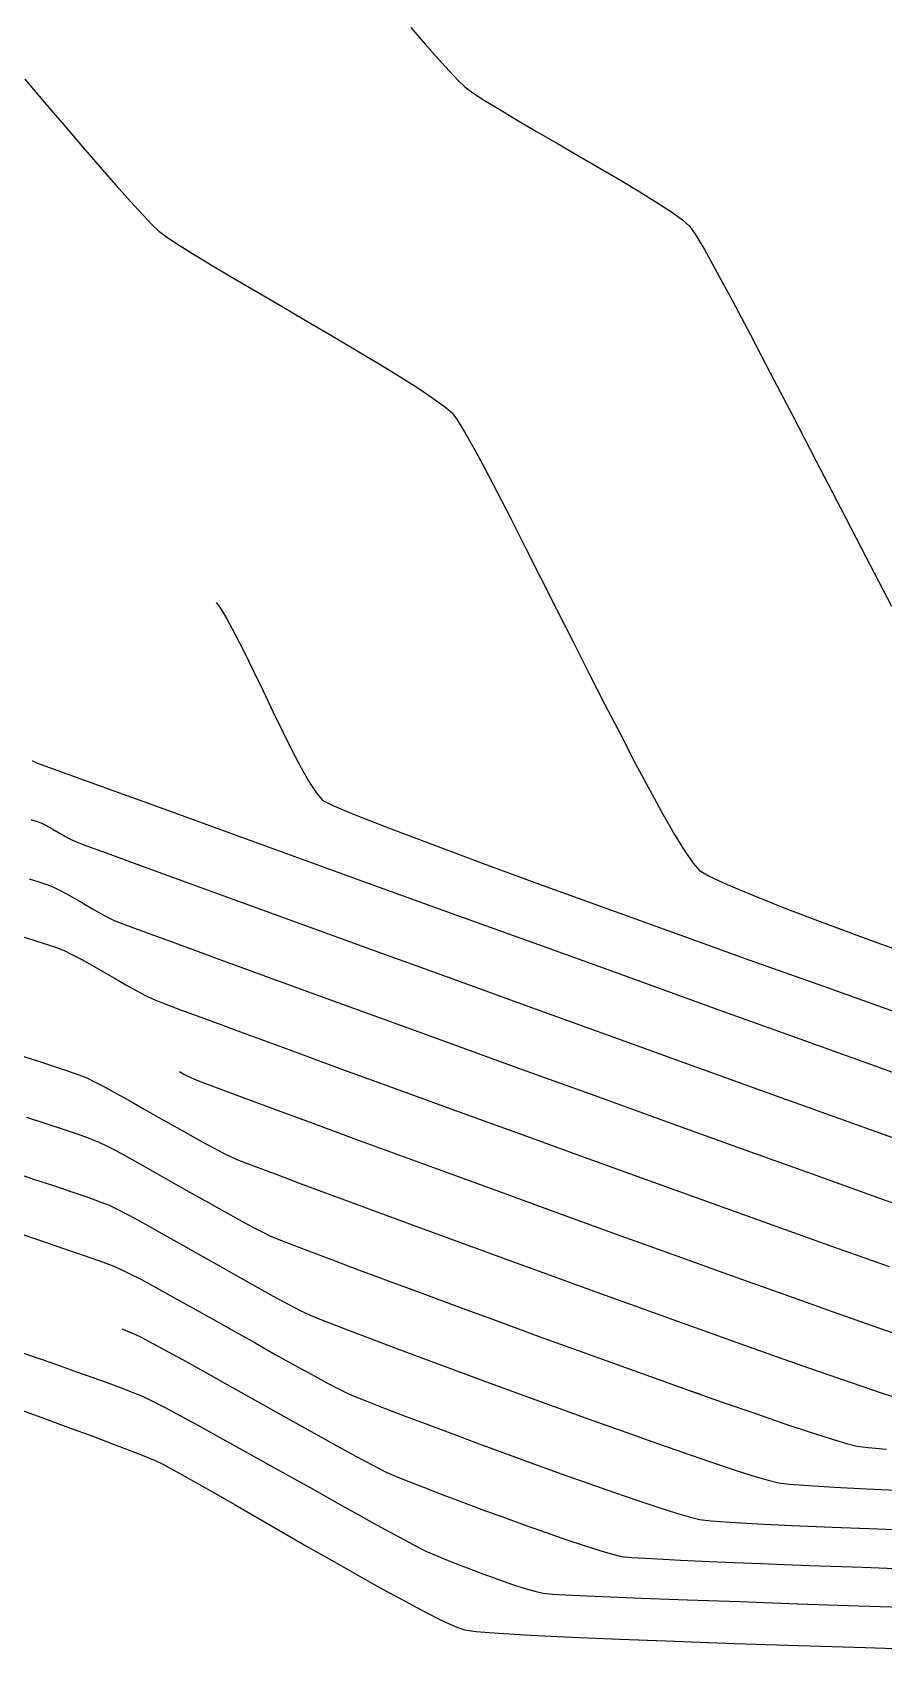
# Model space of a CAD drawing. Header units: metres. Extents: x 708868 to 711043, y 5411316 to 5413138.
# Drawn here: x 709368.5 to 709448.2, y 5411317.3 to 5411468.5 of the extents above; entities that cross this region are included whole.
import ezdxf

# ---------------------------------------------------------------- set-up
doc = ezdxf.new("R2010")
doc.units = ezdxf.units.M
for name, color, linetype in [('Rionegro 2010_Contours', 7, 'Continuous'), ('Rionegro 2014_Contours', 7, 'Continuous'), ('Rionegro 2018_Contours', 7, 'Continuous')]:
    doc.layers.add(name, color=color, linetype=linetype)

msp = doc.modelspace()

# ---------------------------------------------------------------- linework, layer by layer
at = {"layer": 'Rionegro 2010_Contours'}
for points in [[(709403.96, 5411468.94, 237), (709405.31, 5411467.38, 237), (709406.53, 5411466, 237), (709407.58, 5411464.84, 237), (709408.42, 5411463.96, 237), (709409.02, 5411463.39, 237), (709409.76, 5411462.84, 237), (709410.86, 5411462.12, 237), (709412.27, 5411461.26, 237), (709413.91, 5411460.28, 237), (709415.73, 5411459.22, 237), (709417.67, 5411458.1, 237), (709419.66, 5411456.95, 237), (709421.65, 5411455.79, 237), (709423.57, 5411454.66, 237), (709425.37, 5411453.58, 237), (709426.98, 5411452.58, 237), (709428.34, 5411451.69, 237), (709429.39, 5411450.94, 237), (709430.07, 5411450.34, 237), (709430.57, 5411449.62, 237), (709431.42, 5411448.17, 237), (709432.59, 5411446.06, 237), (709434.04, 5411443.37, 237), (709435.73, 5411440.19, 237), (709437.62, 5411436.58, 237), (709439.69, 5411432.62, 237), (709441.89, 5411428.39, 237), (709444.18, 5411423.97, 237), (709446.54, 5411419.43, 237), (709446.55, 5411419.42, 237)], [(709367.84, 5411464.1, 236), (709369.69, 5411461.93, 236), (709371.51, 5411459.82, 236), (709373.25, 5411457.79, 236), (709374.9, 5411455.89, 236), (709376.4, 5411454.17, 236), (709377.74, 5411452.66, 236), (709378.87, 5411451.42, 236), (709379.77, 5411450.48, 236), (709380.39, 5411449.89, 236), (709381.14, 5411449.33, 236), (709382.29, 5411448.58, 236), (709383.77, 5411447.66, 236), (709385.53, 5411446.59, 236), (709387.51, 5411445.42, 236), (709389.66, 5411444.15, 236), (709391.92, 5411442.84, 236), (709394.23, 5411441.49, 236), (709396.54, 5411440.13, 236), (709398.79, 5411438.81, 236), (709400.92, 5411437.53, 236), (709402.87, 5411436.33, 236), (709404.6, 5411435.25, 236), (709406.03, 5411434.29, 236), (709407.12, 5411433.5, 236), (709407.81, 5411432.9, 236), (709408.3, 5411432.24, 236), (709408.98, 5411431.13, 236), (709409.85, 5411429.59, 236), (709410.87, 5411427.69, 236), (709412.03, 5411425.48, 236), (709413.3, 5411423.01, 236), (709414.66, 5411420.33, 236), (709416.1, 5411417.5, 236), (709417.59, 5411414.56, 236), (709419.1, 5411411.56, 236), (709420.62, 5411408.57, 236), (709422.12, 5411405.62, 236), (709423.59, 5411402.78, 236), (709424.99, 5411400.09, 236), (709426.32, 5411397.61, 236), (709427.54, 5411395.39, 236), (709428.64, 5411393.48, 236), (709429.59, 5411391.92, 236), (709430.38, 5411390.78, 236), (709430.97, 5411390.11, 236), (709431.87, 5411389.57, 236), (709433.55, 5411388.79, 236), (709435.94, 5411387.79, 236), (709438.96, 5411386.6, 236), (709442.51, 5411385.24, 236), (709444.02, 5411384.68, 236)], [(709368.54, 5411400.4, 234), (709368.75, 5411400.28, 234), (709368.92, 5411400.18, 234), (709369.71, 5411399.9, 234), (709371.95, 5411399.08, 234), (709375.48, 5411397.8, 234), (709380.15, 5411396.11, 234), (709385.82, 5411394.06, 234), (709392.33, 5411391.7, 234), (709399.54, 5411389.09, 234), (709407.3, 5411386.29, 234), (709415.45, 5411383.34, 234), (709423.85, 5411380.31, 234), (709432.35, 5411377.25, 234), (709440.79, 5411374.21, 234), (709441.64, 5411373.91, 234)], [(709368.41, 5411394.88, 233), (709369, 5411394.69, 233), (709369.42, 5411394.54, 233), (709369.85, 5411394.32, 233), (709370.39, 5411394.02, 233), (709370.99, 5411393.67, 233), (709371.59, 5411393.33, 233), (709372.13, 5411393.03, 233), (709372.57, 5411392.81, 233), (709373.36, 5411392.52, 233), (709375.44, 5411391.75, 233), (709378.68, 5411390.57, 233), (709382.94, 5411389.02, 233), (709388.09, 5411387.15, 233), (709394, 5411385, 233), (709400.53, 5411382.63, 233), (709407.54, 5411380.09, 233), (709414.91, 5411377.43, 233), (709422.5, 5411374.69, 233), (709430.18, 5411371.92, 233), (709437.81, 5411369.17, 233), (709445.27, 5411366.49, 233), (709452.41, 5411363.94, 233)], [(709368.24, 5411389.33, 232), (709369.15, 5411389.05, 232), (709369.91, 5411388.8, 232), (709370.47, 5411388.58, 232), (709371.04, 5411388.3, 232), (709371.74, 5411387.92, 232), (709372.52, 5411387.48, 232), (709373.34, 5411387.01, 232), (709374.16, 5411386.54, 232), (709374.94, 5411386.1, 232), (709375.64, 5411385.72, 232), (709376.21, 5411385.44, 232), (709377, 5411385.13, 232), (709378.94, 5411384.42, 232), (709381.89, 5411383.33, 232), (709385.74, 5411381.92, 232), (709390.37, 5411380.23, 232), (709395.67, 5411378.3, 232), (709401.51, 5411376.18, 232), (709407.79, 5411373.9, 232), (709414.38, 5411371.51, 232), (709421.17, 5411369.06, 232), (709428.03, 5411366.58, 232), (709434.85, 5411364.12, 232), (709436.85, 5411363.4, 232)], [(709367.39, 5411384.01, 231), (709368.68, 5411383.6, 231), (709369.84, 5411383.23, 231), (709370.81, 5411382.9, 231), (709371.52, 5411382.62, 231), (709372.24, 5411382.27, 231), (709373.11, 5411381.81, 231), (709374.1, 5411381.26, 231), (709375.15, 5411380.65, 231), (709376.22, 5411380.04, 231), (709377.28, 5411379.43, 231), (709378.26, 5411378.88, 231), (709379.14, 5411378.42, 231), (709379.85, 5411378.07, 231), (709380.64, 5411377.76, 231), (709382.42, 5411377.09, 231), (709385.08, 5411376.1, 231), (709388.51, 5411374.84, 231), (709392.63, 5411373.33, 231), (709397.32, 5411371.61, 231), (709402.49, 5411369.73, 231), (709408.03, 5411367.71, 231), (709413.84, 5411365.6, 231), (709419.82, 5411363.43, 231), (709425.87, 5411361.25, 231), (709431.88, 5411359.08, 231), (709437.76, 5411356.97, 231), (709443.4, 5411354.96, 231), (709448.71, 5411353.07, 231)], [(709367.36, 5411372.84, 229), (709369.03, 5411372.31, 229), (709370.54, 5411371.81, 229), (709371.85, 5411371.37, 229), (709372.9, 5411371, 229), (709373.63, 5411370.71, 229), (709374.35, 5411370.36, 229), (709375.29, 5411369.87, 229), (709376.41, 5411369.26, 229), (709377.66, 5411368.56, 229), (709379, 5411367.8, 229), (709380.38, 5411367.02, 229), (709381.77, 5411366.23, 229), (709383.11, 5411365.48, 229), (709384.36, 5411364.78, 229), (709385.48, 5411364.17, 229), (709386.42, 5411363.67, 229), (709387.14, 5411363.32, 229), (709387.85, 5411363.03, 229), (709389.25, 5411362.49, 229), (709391.28, 5411361.73, 229), (709393.86, 5411360.76, 229), (709396.91, 5411359.63, 229), (709400.38, 5411358.34, 229), (709404.18, 5411356.94, 229), (709408.25, 5411355.45, 229), (709412.52, 5411353.89, 229), (709416.91, 5411352.29, 229), (709421.35, 5411350.67, 229), (709425.78, 5411349.08, 229), (709430.11, 5411347.52, 229), (709434.29, 5411346.03, 229), (709438.23, 5411344.64, 229), (709441.87, 5411343.36, 229), (709445.14, 5411342.23, 229), (709447.96, 5411341.28, 229), (709450.26, 5411340.53, 229)], [(709367.99, 5411367.05, 228), (709369.8, 5411366.46, 228), (709371.43, 5411365.92, 228), (709372.83, 5411365.45, 228), (709373.93, 5411365.06, 228), (709374.69, 5411364.75, 228), (709375.42, 5411364.4, 228), (709376.41, 5411363.88, 228), (709377.61, 5411363.23, 228), (709378.96, 5411362.48, 228), (709380.42, 5411361.66, 228), (709381.95, 5411360.79, 228), (709383.51, 5411359.91, 228), (709385.04, 5411359.05, 228), (709386.51, 5411358.22, 228), (709387.86, 5411357.47, 228), (709389.05, 5411356.83, 228), (709390.04, 5411356.31, 228), (709390.78, 5411355.95, 228), (709391.45, 5411355.68, 228), (709392.66, 5411355.2, 228), (709394.38, 5411354.54, 228), (709396.54, 5411353.73, 228), (709399.07, 5411352.78, 228), (709401.94, 5411351.71, 228), (709405.07, 5411350.55, 228), (709408.42, 5411349.31, 228), (709411.93, 5411348.02, 228), (709415.54, 5411346.7, 228), (709419.19, 5411345.37, 228), (709422.82, 5411344.06, 228), (709426.39, 5411342.78, 228), (709429.84, 5411341.55, 228), (709430.95, 5411341.16, 228)], [(709366.59, 5411361.95, 227), (709368.67, 5411361.26, 227), (709370.61, 5411360.62, 227), (709372.35, 5411360.03, 227), (709373.82, 5411359.53, 227), (709374.97, 5411359.11, 227), (709375.74, 5411358.8, 227), (709376.56, 5411358.4, 227), (709377.69, 5411357.81, 227), (709379.07, 5411357.06, 227), (709380.65, 5411356.18, 227), (709382.36, 5411355.22, 227), (709384.17, 5411354.2, 227), (709386, 5411353.17, 227), (709387.8, 5411352.16, 227), (709389.52, 5411351.19, 227), (709391.09, 5411350.32, 227), (709392.48, 5411349.57, 227), (709393.6, 5411348.98, 227), (709394.42, 5411348.58, 227), (709395.14, 5411348.28, 227), (709396.36, 5411347.8, 227), (709398.02, 5411347.16, 227), (709400.08, 5411346.37, 227), (709402.47, 5411345.47, 227), (709405.14, 5411344.48, 227), (709408.02, 5411343.41, 227), (709411.05, 5411342.29, 227), (709414.19, 5411341.14, 227), (709417.37, 5411339.98, 227), (709420.54, 5411338.84, 227), (709423.63, 5411337.73, 227), (709426.59, 5411336.68, 227), (709429.36, 5411335.72, 227), (709431.89, 5411334.85, 227), (709434.11, 5411334.11, 227), (709435.96, 5411333.51, 227), (709437.4, 5411333.09, 227), (709438.36, 5411332.85, 227), (709439.38, 5411332.72, 227), (709441.15, 5411332.59, 227), (709443.58, 5411332.44, 227), (709446.58, 5411332.28, 227), (709450.08, 5411332.12, 227)], [(709367.19, 5411356.22, 226), (709369.41, 5411355.47, 226), (709371.46, 5411354.77, 226), (709373.29, 5411354.14, 226), (709374.82, 5411353.6, 226), (709376.01, 5411353.16, 226), (709376.79, 5411352.84, 226), (709377.61, 5411352.44, 226), (709378.76, 5411351.85, 226), (709380.17, 5411351.08, 226), (709381.79, 5411350.18, 226), (709383.58, 5411349.19, 226), (709385.48, 5411348.12, 226), (709387.43, 5411347.02, 226), (709389.38, 5411345.93, 226), (709391.28, 5411344.86, 226), (709393.06, 5411343.86, 226), (709394.69, 5411342.97, 226), (709396.1, 5411342.2, 226), (709397.25, 5411341.6, 226), (709398.07, 5411341.21, 226), (709398.82, 5411340.89, 226), (709400.01, 5411340.41, 226), (709401.56, 5411339.81, 226), (709403.43, 5411339.09, 226), (709405.55, 5411338.29, 226), (709407.88, 5411337.42, 226), (709410.36, 5411336.5, 226), (709412.92, 5411335.55, 226), (709415.53, 5411334.61, 226), (709418.11, 5411333.67, 226), (709420.62, 5411332.78, 226), (709423, 5411331.95, 226), (709425.2, 5411331.19, 226), (709427.15, 5411330.54, 226), (709428.81, 5411330.01, 226), (709430.12, 5411329.63, 226), (709431.01, 5411329.41, 226), (709432.01, 5411329.3, 226), (709433.83, 5411329.17, 226), (709436.4, 5411329.03, 226), (709439.61, 5411328.87, 226), (709443.39, 5411328.71, 226), (709447.64, 5411328.54, 226), (709452.28, 5411328.37, 226)], [(709367.72, 5411344.99, 224), (709370.36, 5411344.07, 224), (709372.78, 5411343.21, 224), (709374.91, 5411342.44, 224), (709376.69, 5411341.79, 224), (709378.04, 5411341.28, 224), (709378.9, 5411340.93, 224), (709379.72, 5411340.53, 224), (709380.91, 5411339.92, 224), (709382.4, 5411339.12, 224), (709384.15, 5411338.17, 224), (709386.09, 5411337.1, 224), (709388.19, 5411335.94, 224), (709390.37, 5411334.72, 224), (709392.6, 5411333.48, 224), (709394.81, 5411332.25, 224), (709396.95, 5411331.05, 224), (709398.97, 5411329.93, 224), (709400.81, 5411328.9, 224), (709402.43, 5411328.01, 224), (709403.76, 5411327.29, 224), (709404.75, 5411326.76, 224), (709405.35, 5411326.46, 224), (709406.1, 5411326.14, 224), (709407.08, 5411325.74, 224), (709408.22, 5411325.28, 224), (709409.48, 5411324.8, 224), (709410.79, 5411324.3, 224), (709412.11, 5411323.83, 224), (709413.38, 5411323.39, 224), (709414.54, 5411323.01, 224), (709415.55, 5411322.72, 224), (709416.33, 5411322.53, 224), (709417.2, 5411322.45, 224), (709419.09, 5411322.35, 224), (709421.9, 5411322.23, 224), (709425.51, 5411322.08, 224), (709429.83, 5411321.91, 224), (709434.73, 5411321.74, 224), (709440.11, 5411321.55, 224), (709445.86, 5411321.35, 224), (709451.87, 5411321.15, 224)], [(709366.74, 5411339.93, 223), (709369.42, 5411338.96, 223), (709371.92, 5411338.04, 223), (709374.2, 5411337.2, 223), (709376.2, 5411336.45, 223), (709377.86, 5411335.82, 223), (709379.13, 5411335.32, 223), (709379.96, 5411334.97, 223), (709380.82, 5411334.55, 223), (709382.06, 5411333.88, 223), (709383.62, 5411333.01, 223), (709385.46, 5411331.97, 223), (709387.51, 5411330.79, 223), (709389.73, 5411329.52, 223), (709392.05, 5411328.18, 223), (709394.43, 5411326.81, 223), (709396.81, 5411325.45, 223), (709399.14, 5411324.13, 223), (709401.37, 5411322.89, 223), (709403.43, 5411321.77, 223), (709405.28, 5411320.79, 223), (709406.86, 5411319.99, 223), (709408.11, 5411319.41, 223), (709408.99, 5411319.09, 223), (709410.06, 5411318.94, 223), (709412.16, 5411318.78, 223), (709415.17, 5411318.61, 223), (709419, 5411318.42, 223), (709423.54, 5411318.23, 223), (709428.67, 5411318.04, 223), (709429.19, 5411318.02, 223)]]:
    msp.add_polyline3d(points, dxfattribs=at)
at = {"layer": 'Rionegro 2014_Contours'}
for points in [[(709406.47, 5411466.07, 237), (709406.53, 5411466, 237), (709407.58, 5411464.84, 237), (709408.42, 5411463.96, 237), (709409.02, 5411463.39, 237), (709409.76, 5411462.84, 237), (709410.86, 5411462.12, 237), (709412.27, 5411461.26, 237), (709413.91, 5411460.28, 237), (709415.73, 5411459.22, 237), (709417.67, 5411458.1, 237), (709419.66, 5411456.95, 237), (709421.65, 5411455.79, 237), (709423.57, 5411454.66, 237), (709425.37, 5411453.58, 237), (709426.98, 5411452.58, 237), (709428.34, 5411451.69, 237), (709429.39, 5411450.94, 237), (709430.07, 5411450.34, 237), (709430.57, 5411449.62, 237), (709431.42, 5411448.17, 237), (709432.59, 5411446.06, 237), (709434.04, 5411443.37, 237), (709435.73, 5411440.19, 237), (709437.62, 5411436.58, 237), (709439.69, 5411432.62, 237), (709441.89, 5411428.39, 237), (709444.18, 5411423.97, 237), (709446.54, 5411419.43, 237), (709448.93, 5411414.84, 237)], [(709367.84, 5411464.1, 236), (709369.69, 5411461.93, 236), (709371.51, 5411459.82, 236), (709373.25, 5411457.79, 236), (709374.9, 5411455.89, 236), (709376.4, 5411454.17, 236), (709377.74, 5411452.66, 236), (709378.87, 5411451.42, 236), (709379.77, 5411450.48, 236), (709380.39, 5411449.89, 236), (709381.14, 5411449.33, 236), (709382.29, 5411448.58, 236), (709383.66, 5411447.72, 236)], [(709401.45, 5411437.2, 236), (709402.87, 5411436.33, 236), (709404.6, 5411435.25, 236), (709406.03, 5411434.29, 236), (709407.12, 5411433.5, 236), (709407.81, 5411432.9, 236), (709408.3, 5411432.24, 236), (709408.98, 5411431.13, 236), (709409.85, 5411429.59, 236), (709410.87, 5411427.69, 236), (709412.03, 5411425.48, 236), (709413.3, 5411423.01, 236), (709414.66, 5411420.33, 236), (709416.1, 5411417.5, 236), (709417.59, 5411414.56, 236), (709419.1, 5411411.56, 236), (709420.62, 5411408.57, 236), (709422.12, 5411405.62, 236), (709423.59, 5411402.78, 236), (709424.99, 5411400.09, 236), (709426.32, 5411397.61, 236), (709427.54, 5411395.39, 236), (709428.64, 5411393.48, 236), (709429.59, 5411391.92, 236), (709430.38, 5411390.78, 236), (709430.97, 5411390.11, 236), (709431.87, 5411389.57, 236), (709433.55, 5411388.79, 236), (709435.94, 5411387.79, 236), (709438.96, 5411386.6, 236), (709442.51, 5411385.24, 236), (709446.52, 5411383.75, 236), (709450.91, 5411382.15, 236)], [(709385.76, 5411415.17, 235), (709386.1, 5411414.73, 235), (709386.75, 5411413.65, 235), (709387.5, 5411412.25, 235), (709388.33, 5411410.61, 235), (709389.21, 5411408.81, 235), (709390.13, 5411406.91, 235), (709391.06, 5411404.98, 235), (709391.98, 5411403.08, 235), (709392.87, 5411401.3, 235), (709393.71, 5411399.7, 235), (709394.48, 5411398.34, 235), (709395.16, 5411397.31, 235), (709395.73, 5411396.66, 235), (709396.66, 5411396.18, 235), (709398.75, 5411395.31, 235), (709401.87, 5411394.09, 235), (709405.91, 5411392.56, 235), (709410.74, 5411390.76, 235), (709416.25, 5411388.75, 235), (709422.3, 5411386.55, 235), (709428.79, 5411384.21, 235), (709435.58, 5411381.77, 235), (709442.56, 5411379.28, 235), (709449.61, 5411376.78, 235)], [(709368.54, 5411400.4, 234), (709368.75, 5411400.28, 234), (709368.92, 5411400.18, 234), (709369.71, 5411399.9, 234), (709371.95, 5411399.08, 234), (709375.48, 5411397.8, 234), (709380.15, 5411396.11, 234), (709385.82, 5411394.06, 234), (709392.33, 5411391.7, 234), (709399.54, 5411389.09, 234), (709407.3, 5411386.29, 234), (709415.45, 5411383.34, 234), (709423.85, 5411380.31, 234), (709432.35, 5411377.25, 234), (709440.79, 5411374.21, 234), (709449.03, 5411371.25, 234)], [(709368.41, 5411394.88, 233), (709369, 5411394.69, 233), (709369.42, 5411394.54, 233), (709369.85, 5411394.32, 233), (709370.39, 5411394.02, 233), (709370.99, 5411393.67, 233), (709371.59, 5411393.33, 233), (709372.13, 5411393.03, 233), (709372.57, 5411392.81, 233), (709373.36, 5411392.52, 233), (709375.44, 5411391.75, 233), (709378.68, 5411390.57, 233), (709382.94, 5411389.02, 233), (709388.09, 5411387.15, 233), (709394, 5411385, 233), (709400.53, 5411382.63, 233), (709407.54, 5411380.09, 233), (709414.91, 5411377.43, 233), (709422.5, 5411374.69, 233), (709430.18, 5411371.92, 233), (709437.81, 5411369.17, 233), (709445.27, 5411366.49, 233), (709452.41, 5411363.94, 233)], [(709368.24, 5411389.33, 232), (709369.15, 5411389.05, 232), (709369.91, 5411388.8, 232), (709370.47, 5411388.58, 232), (709371.04, 5411388.3, 232), (709371.74, 5411387.92, 232), (709372.52, 5411387.48, 232), (709373.34, 5411387.01, 232), (709374.16, 5411386.54, 232), (709374.94, 5411386.1, 232), (709375.64, 5411385.72, 232), (709376.21, 5411385.44, 232), (709377, 5411385.13, 232), (709378.94, 5411384.42, 232), (709381.89, 5411383.33, 232), (709385.74, 5411381.92, 232), (709390.37, 5411380.23, 232), (709395.67, 5411378.3, 232), (709401.51, 5411376.18, 232), (709407.79, 5411373.9, 232), (709414.38, 5411371.51, 232), (709421.17, 5411369.06, 232), (709428.03, 5411366.58, 232), (709434.85, 5411364.12, 232), (709441.52, 5411361.73, 232), (709447.91, 5411359.44, 232), (709453.9, 5411357.31, 232)], [(709367.39, 5411384.01, 231), (709368.68, 5411383.6, 231), (709369.84, 5411383.23, 231), (709370.81, 5411382.9, 231), (709371.52, 5411382.62, 231), (709372.24, 5411382.27, 231), (709373.11, 5411381.81, 231), (709374.1, 5411381.26, 231), (709375.15, 5411380.65, 231), (709376.22, 5411380.04, 231), (709377.28, 5411379.43, 231), (709378.26, 5411378.88, 231), (709379.14, 5411378.42, 231), (709379.85, 5411378.07, 231), (709380.64, 5411377.76, 231), (709382.42, 5411377.09, 231), (709385.08, 5411376.1, 231), (709388.51, 5411374.84, 231), (709392.63, 5411373.33, 231), (709397.32, 5411371.61, 231), (709402.49, 5411369.73, 231), (709408.03, 5411367.71, 231), (709413.84, 5411365.6, 231), (709419.82, 5411363.43, 231), (709425.87, 5411361.25, 231), (709431.88, 5411359.08, 231), (709437.76, 5411356.97, 231), (709443.4, 5411354.96, 231), (709448.71, 5411353.07, 231)], [(709367.36, 5411372.84, 229), (709369.03, 5411372.31, 229), (709370.54, 5411371.81, 229), (709371.85, 5411371.37, 229), (709372.9, 5411371, 229), (709373.63, 5411370.71, 229), (709374.35, 5411370.36, 229), (709375.29, 5411369.87, 229), (709376.41, 5411369.26, 229), (709377.66, 5411368.56, 229), (709379, 5411367.8, 229), (709380.38, 5411367.02, 229), (709381.77, 5411366.23, 229), (709383.11, 5411365.48, 229), (709384.36, 5411364.78, 229), (709385.48, 5411364.17, 229), (709386.42, 5411363.67, 229), (709387.14, 5411363.32, 229), (709387.85, 5411363.03, 229), (709389.25, 5411362.49, 229), (709391.28, 5411361.73, 229), (709393.86, 5411360.76, 229), (709396.91, 5411359.63, 229), (709400.38, 5411358.34, 229), (709404.18, 5411356.94, 229), (709408.25, 5411355.45, 229), (709412.52, 5411353.89, 229), (709416.91, 5411352.29, 229), (709421.35, 5411350.67, 229), (709425.78, 5411349.08, 229), (709430.11, 5411347.52, 229), (709434.29, 5411346.03, 229), (709438.23, 5411344.64, 229), (709441.87, 5411343.36, 229), (709445.14, 5411342.23, 229), (709447.96, 5411341.28, 229), (709450.26, 5411340.53, 229)], [(709382.3, 5411371.3, 230), (709382.73, 5411371.07, 230), (709383.49, 5411370.69, 230), (709384.25, 5411370.39, 230), (709385.84, 5411369.79, 230), (709388.18, 5411368.91, 230), (709391.19, 5411367.8, 230), (709394.78, 5411366.47, 230), (709398.86, 5411364.97, 230), (709403.34, 5411363.33, 230), (709408.14, 5411361.58, 230), (709413.18, 5411359.74, 230), (709418.37, 5411357.86, 230), (709423.61, 5411355.96, 230), (709428.83, 5411354.08, 230), (709433.94, 5411352.24, 230), (709438.85, 5411350.49, 230), (709443.47, 5411348.85, 230), (709447.72, 5411347.36, 230), (709451.51, 5411346.04, 230)], [(709367.99, 5411367.05, 228), (709369.8, 5411366.46, 228), (709371.43, 5411365.92, 228), (709372.83, 5411365.45, 228), (709373.93, 5411365.06, 228), (709374.69, 5411364.75, 228), (709375.42, 5411364.4, 228), (709376.41, 5411363.88, 228), (709377.61, 5411363.23, 228), (709378.96, 5411362.48, 228), (709380.42, 5411361.66, 228), (709381.95, 5411360.79, 228), (709383.51, 5411359.91, 228), (709385.04, 5411359.05, 228), (709386.51, 5411358.22, 228), (709387.86, 5411357.47, 228), (709389.05, 5411356.83, 228), (709390.04, 5411356.31, 228), (709390.78, 5411355.95, 228), (709391.45, 5411355.68, 228), (709392.66, 5411355.2, 228), (709394.38, 5411354.54, 228), (709396.54, 5411353.73, 228), (709399.07, 5411352.78, 228), (709401.94, 5411351.71, 228), (709405.07, 5411350.55, 228), (709408.42, 5411349.31, 228), (709411.93, 5411348.02, 228), (709415.54, 5411346.7, 228), (709419.19, 5411345.37, 228), (709422.82, 5411344.06, 228), (709426.39, 5411342.78, 228), (709429.84, 5411341.55, 228), (709433.1, 5411340.4, 228), (709436.13, 5411339.35, 228), (709438.86, 5411338.41, 228), (709441.23, 5411337.62, 228), (709443.2, 5411336.99, 228), (709444.71, 5411336.54, 228), (709445.7, 5411336.29, 228), (709446.75, 5411336.15, 228), (709448.45, 5411336.01, 228)], [(709366.59, 5411361.95, 227), (709368.67, 5411361.26, 227), (709370.61, 5411360.62, 227), (709372.35, 5411360.03, 227), (709373.82, 5411359.53, 227), (709374.97, 5411359.11, 227), (709375.74, 5411358.8, 227), (709376.56, 5411358.4, 227), (709377.69, 5411357.81, 227), (709379.07, 5411357.06, 227), (709380.65, 5411356.18, 227), (709382.36, 5411355.22, 227), (709384.17, 5411354.2, 227), (709386, 5411353.17, 227), (709387.8, 5411352.16, 227), (709389.52, 5411351.19, 227), (709391.09, 5411350.32, 227), (709392.48, 5411349.57, 227), (709393.6, 5411348.98, 227), (709394.42, 5411348.58, 227), (709395.14, 5411348.28, 227), (709396.36, 5411347.8, 227), (709398.02, 5411347.16, 227), (709400.08, 5411346.37, 227), (709402.47, 5411345.47, 227), (709405.14, 5411344.48, 227), (709408.02, 5411343.41, 227), (709411.05, 5411342.29, 227), (709414.19, 5411341.14, 227), (709417.37, 5411339.98, 227), (709420.54, 5411338.84, 227), (709423.63, 5411337.73, 227), (709426.59, 5411336.68, 227), (709429.36, 5411335.72, 227), (709431.89, 5411334.85, 227), (709434.11, 5411334.11, 227), (709435.96, 5411333.51, 227), (709437.4, 5411333.09, 227), (709438.36, 5411332.85, 227), (709439.38, 5411332.72, 227), (709441.15, 5411332.59, 227), (709443.58, 5411332.44, 227), (709446.58, 5411332.29, 227), (709450.09, 5411332.13, 227)], [(709367.19, 5411356.22, 226), (709369.41, 5411355.47, 226), (709371.46, 5411354.77, 226), (709373.29, 5411354.14, 226), (709374.82, 5411353.6, 226), (709376.01, 5411353.16, 226), (709376.79, 5411352.84, 226), (709377.61, 5411352.44, 226), (709378.76, 5411351.85, 226), (709380.17, 5411351.08, 226), (709381.79, 5411350.18, 226), (709383.58, 5411349.19, 226), (709385.48, 5411348.12, 226), (709387.43, 5411347.02, 226), (709389.38, 5411345.93, 226), (709391.28, 5411344.86, 226), (709393.06, 5411343.86, 226), (709394.69, 5411342.97, 226), (709396.1, 5411342.2, 226), (709397.25, 5411341.6, 226), (709398.07, 5411341.21, 226), (709398.82, 5411340.89, 226), (709400.01, 5411340.41, 226), (709401.56, 5411339.81, 226), (709403.43, 5411339.09, 226), (709405.55, 5411338.29, 226), (709407.88, 5411337.42, 226), (709410.36, 5411336.5, 226), (709412.92, 5411335.55, 226), (709415.53, 5411334.61, 226), (709418.11, 5411333.67, 226), (709420.62, 5411332.78, 226), (709423, 5411331.95, 226), (709425.2, 5411331.19, 226), (709427.15, 5411330.54, 226), (709428.81, 5411330.01, 226), (709430.12, 5411329.63, 226), (709431.01, 5411329.41, 226), (709432.01, 5411329.3, 226), (709433.83, 5411329.17, 226), (709436.4, 5411329.03, 226), (709439.62, 5411328.87, 226), (709443.4, 5411328.71, 226), (709447.65, 5411328.54, 226), (709452.29, 5411328.37, 226)], [(709376.93, 5411347.26, 225), (709376.99, 5411347.23, 225), (709377.85, 5411346.89, 225), (709378.67, 5411346.49, 225), (709379.82, 5411345.89, 225), (709381.26, 5411345.11, 225), (709382.94, 5411344.19, 225), (709384.79, 5411343.16, 225), (709386.77, 5411342.06, 225), (709388.83, 5411340.9, 225), (709390.9, 5411339.74, 225), (709392.95, 5411338.59, 225), (709394.92, 5411337.49, 225), (709396.76, 5411336.47, 225), (709398.41, 5411335.56, 225), (709399.82, 5411334.8, 225), (709400.93, 5411334.21, 225), (709401.71, 5411333.83, 225), (709402.53, 5411333.48, 225), (709403.68, 5411333.01, 225), (709405.13, 5411332.45, 225), (709406.8, 5411331.8, 225), (709408.64, 5411331.11, 225), (709410.6, 5411330.37, 225), (709412.62, 5411329.63, 225), (709414.64, 5411328.9, 225), (709416.61, 5411328.2, 225), (709418.47, 5411327.56, 225), (709420.16, 5411326.99, 225), (709421.63, 5411326.52, 225), (709422.82, 5411326.18, 225), (709423.67, 5411325.97, 225), (709424.62, 5411325.87, 225), (709426.49, 5411325.76, 225), (709429.18, 5411325.62, 225), (709432.61, 5411325.47, 225), (709436.66, 5411325.31, 225), (709441.24, 5411325.13, 225), (709446.25, 5411324.95, 225), (709451.59, 5411324.76, 225)], [(709367.72, 5411344.99, 224), (709370.36, 5411344.07, 224), (709372.78, 5411343.21, 224), (709374.91, 5411342.44, 224), (709376.69, 5411341.79, 224), (709378.04, 5411341.28, 224), (709378.9, 5411340.93, 224), (709379.72, 5411340.53, 224), (709380.91, 5411339.92, 224), (709382.4, 5411339.12, 224), (709384.15, 5411338.17, 224), (709386.09, 5411337.1, 224), (709388.19, 5411335.94, 224), (709390.37, 5411334.72, 224), (709392.6, 5411333.48, 224), (709394.81, 5411332.25, 224), (709396.95, 5411331.05, 224), (709398.97, 5411329.93, 224), (709400.81, 5411328.9, 224), (709402.43, 5411328.01, 224), (709403.76, 5411327.29, 224), (709404.75, 5411326.76, 224), (709405.35, 5411326.46, 224), (709406.1, 5411326.14, 224), (709407.08, 5411325.74, 224), (709408.22, 5411325.28, 224), (709409.48, 5411324.8, 224), (709410.79, 5411324.3, 224), (709412.11, 5411323.83, 224), (709413.38, 5411323.39, 224), (709414.54, 5411323.01, 224), (709415.55, 5411322.72, 224), (709416.33, 5411322.53, 224), (709417.2, 5411322.45, 224), (709419.09, 5411322.35, 224), (709421.9, 5411322.23, 224), (709425.52, 5411322.08, 224), (709429.83, 5411321.92, 224), (709434.74, 5411321.74, 224), (709440.12, 5411321.55, 224), (709445.87, 5411321.35, 224), (709451.88, 5411321.15, 224)], [(709366.74, 5411339.93, 223), (709369.42, 5411338.96, 223), (709371.92, 5411338.04, 223), (709374.2, 5411337.2, 223), (709376.2, 5411336.45, 223), (709377.86, 5411335.82, 223), (709379.13, 5411335.32, 223), (709379.96, 5411334.97, 223), (709380.82, 5411334.55, 223), (709382.06, 5411333.88, 223), (709383.62, 5411333.01, 223), (709385.46, 5411331.97, 223), (709387.51, 5411330.79, 223), (709389.73, 5411329.52, 223), (709392.05, 5411328.18, 223), (709394.43, 5411326.81, 223), (709396.81, 5411325.45, 223), (709399.14, 5411324.13, 223), (709401.37, 5411322.89, 223), (709403.43, 5411321.77, 223), (709405.28, 5411320.79, 223), (709406.86, 5411319.99, 223), (709408.11, 5411319.41, 223), (709408.99, 5411319.09, 223), (709410.06, 5411318.94, 223), (709412.15, 5411318.78, 223), (709415.17, 5411318.61, 223), (709418.99, 5411318.42, 223), (709423.52, 5411318.23, 223), (709428.64, 5411318.04, 223), (709434.25, 5411317.84, 223), (709440.24, 5411317.64, 223), (709446.5, 5411317.45, 223), (709452.91, 5411317.25, 223)]]:
    msp.add_polyline3d(points, dxfattribs=at)
at = {"layer": 'Rionegro 2018_Contours'}
for points in [[(709406.47, 5411466.07, 237), (709406.53, 5411466, 237), (709407.58, 5411464.84, 237), (709408.42, 5411463.96, 237), (709409.02, 5411463.39, 237), (709409.76, 5411462.84, 237), (709410.86, 5411462.12, 237), (709412.27, 5411461.26, 237), (709413.91, 5411460.28, 237), (709415.73, 5411459.22, 237), (709417.67, 5411458.1, 237), (709419.66, 5411456.95, 237), (709421.65, 5411455.79, 237), (709423.57, 5411454.66, 237), (709425.37, 5411453.58, 237), (709426.98, 5411452.58, 237), (709428.34, 5411451.69, 237), (709429.39, 5411450.94, 237), (709430.07, 5411450.34, 237), (709430.57, 5411449.62, 237), (709431.42, 5411448.17, 237), (709432.59, 5411446.06, 237), (709434.04, 5411443.37, 237), (709435.73, 5411440.19, 237), (709437.62, 5411436.58, 237), (709439.69, 5411432.62, 237), (709441.89, 5411428.39, 237), (709444.18, 5411423.97, 237), (709446.54, 5411419.43, 237), (709448.93, 5411414.84, 237)], [(709367.84, 5411464.1, 236), (709369.69, 5411461.93, 236), (709371.51, 5411459.82, 236), (709373.25, 5411457.79, 236), (709374.9, 5411455.89, 236), (709376.4, 5411454.17, 236), (709377.74, 5411452.66, 236), (709378.87, 5411451.42, 236), (709379.77, 5411450.48, 236), (709380.39, 5411449.89, 236), (709381.14, 5411449.33, 236), (709382.29, 5411448.58, 236), (709383.66, 5411447.72, 236)], [(709401.45, 5411437.2, 236), (709402.87, 5411436.33, 236), (709404.6, 5411435.25, 236), (709406.03, 5411434.29, 236), (709407.12, 5411433.5, 236), (709407.81, 5411432.9, 236), (709408.3, 5411432.24, 236), (709408.98, 5411431.13, 236), (709409.85, 5411429.59, 236), (709410.87, 5411427.69, 236), (709412.03, 5411425.48, 236), (709413.3, 5411423.01, 236), (709414.66, 5411420.33, 236), (709416.1, 5411417.5, 236), (709417.59, 5411414.56, 236), (709419.1, 5411411.56, 236), (709420.62, 5411408.57, 236), (709422.12, 5411405.62, 236), (709423.59, 5411402.78, 236), (709424.99, 5411400.09, 236), (709426.32, 5411397.61, 236), (709427.54, 5411395.39, 236), (709428.64, 5411393.48, 236), (709429.59, 5411391.92, 236), (709430.38, 5411390.78, 236), (709430.97, 5411390.11, 236), (709431.87, 5411389.57, 236), (709433.55, 5411388.79, 236), (709435.94, 5411387.79, 236), (709438.96, 5411386.6, 236), (709442.51, 5411385.24, 236), (709446.52, 5411383.75, 236), (709450.91, 5411382.15, 236)], [(709385.76, 5411415.17, 235), (709386.1, 5411414.73, 235), (709386.75, 5411413.65, 235), (709387.5, 5411412.25, 235), (709388.33, 5411410.61, 235), (709389.21, 5411408.81, 235), (709390.13, 5411406.91, 235), (709391.06, 5411404.98, 235), (709391.98, 5411403.08, 235), (709392.87, 5411401.3, 235), (709393.71, 5411399.7, 235), (709394.48, 5411398.34, 235), (709395.16, 5411397.31, 235), (709395.73, 5411396.66, 235), (709396.66, 5411396.18, 235), (709398.75, 5411395.31, 235), (709401.87, 5411394.09, 235), (709405.91, 5411392.56, 235), (709410.74, 5411390.76, 235), (709416.25, 5411388.75, 235), (709422.3, 5411386.55, 235), (709428.79, 5411384.21, 235), (709435.58, 5411381.77, 235), (709442.56, 5411379.28, 235), (709449.61, 5411376.78, 235)], [(709368.54, 5411400.4, 234), (709368.75, 5411400.28, 234), (709368.92, 5411400.18, 234), (709369.71, 5411399.9, 234), (709371.95, 5411399.08, 234), (709375.48, 5411397.8, 234), (709380.15, 5411396.11, 234), (709385.82, 5411394.06, 234), (709392.33, 5411391.7, 234), (709399.54, 5411389.09, 234), (709407.3, 5411386.29, 234), (709415.45, 5411383.34, 234), (709423.85, 5411380.31, 234), (709432.35, 5411377.25, 234), (709440.79, 5411374.21, 234), (709449.03, 5411371.25, 234)], [(709368.41, 5411394.88, 233), (709369, 5411394.69, 233), (709369.42, 5411394.54, 233), (709369.85, 5411394.32, 233), (709370.39, 5411394.02, 233), (709370.99, 5411393.67, 233), (709371.59, 5411393.33, 233), (709372.13, 5411393.03, 233), (709372.57, 5411392.81, 233), (709373.36, 5411392.52, 233), (709375.44, 5411391.75, 233), (709378.68, 5411390.57, 233), (709382.94, 5411389.02, 233), (709388.09, 5411387.15, 233), (709394, 5411385, 233), (709400.53, 5411382.63, 233), (709407.54, 5411380.09, 233), (709414.91, 5411377.43, 233), (709422.5, 5411374.69, 233), (709430.18, 5411371.92, 233), (709437.81, 5411369.17, 233), (709445.27, 5411366.49, 233), (709452.41, 5411363.94, 233)], [(709368.24, 5411389.33, 232), (709369.15, 5411389.05, 232), (709369.91, 5411388.8, 232), (709370.47, 5411388.58, 232), (709371.04, 5411388.3, 232), (709371.74, 5411387.92, 232), (709372.52, 5411387.48, 232), (709373.34, 5411387.01, 232), (709374.16, 5411386.54, 232), (709374.94, 5411386.1, 232), (709375.64, 5411385.72, 232), (709376.21, 5411385.44, 232), (709377, 5411385.13, 232), (709378.94, 5411384.42, 232), (709381.89, 5411383.33, 232), (709385.74, 5411381.92, 232), (709390.37, 5411380.23, 232), (709395.67, 5411378.3, 232), (709401.51, 5411376.18, 232), (709407.79, 5411373.9, 232), (709414.38, 5411371.51, 232), (709421.17, 5411369.06, 232), (709428.03, 5411366.58, 232), (709434.85, 5411364.12, 232), (709441.52, 5411361.73, 232), (709447.91, 5411359.44, 232), (709453.9, 5411357.31, 232)], [(709367.39, 5411384.01, 231), (709368.68, 5411383.6, 231), (709369.84, 5411383.23, 231), (709370.81, 5411382.9, 231), (709371.52, 5411382.62, 231), (709372.24, 5411382.27, 231), (709373.11, 5411381.81, 231), (709374.1, 5411381.26, 231), (709375.15, 5411380.65, 231), (709376.22, 5411380.04, 231), (709377.28, 5411379.43, 231), (709378.26, 5411378.88, 231), (709379.14, 5411378.42, 231), (709379.85, 5411378.07, 231), (709380.64, 5411377.76, 231), (709382.42, 5411377.09, 231), (709385.08, 5411376.1, 231), (709388.51, 5411374.84, 231), (709392.63, 5411373.33, 231), (709397.32, 5411371.61, 231), (709402.49, 5411369.73, 231), (709408.03, 5411367.71, 231), (709413.84, 5411365.6, 231), (709419.82, 5411363.43, 231), (709425.87, 5411361.25, 231), (709431.88, 5411359.08, 231), (709437.76, 5411356.97, 231), (709443.4, 5411354.96, 231), (709448.71, 5411353.07, 231)], [(709367.36, 5411372.84, 229), (709369.03, 5411372.31, 229), (709370.54, 5411371.81, 229), (709371.85, 5411371.37, 229), (709372.9, 5411371, 229), (709373.63, 5411370.71, 229), (709374.35, 5411370.36, 229), (709375.29, 5411369.87, 229), (709376.41, 5411369.26, 229), (709377.66, 5411368.56, 229), (709379, 5411367.8, 229), (709380.38, 5411367.02, 229), (709381.77, 5411366.23, 229), (709383.11, 5411365.48, 229), (709384.36, 5411364.78, 229), (709385.48, 5411364.17, 229), (709386.42, 5411363.67, 229), (709387.14, 5411363.32, 229), (709387.85, 5411363.03, 229), (709389.25, 5411362.49, 229), (709391.28, 5411361.73, 229), (709393.86, 5411360.76, 229), (709396.91, 5411359.63, 229), (709400.38, 5411358.34, 229), (709404.18, 5411356.94, 229), (709408.25, 5411355.45, 229), (709412.52, 5411353.89, 229), (709416.91, 5411352.29, 229), (709421.35, 5411350.67, 229), (709425.78, 5411349.08, 229), (709430.11, 5411347.52, 229), (709434.29, 5411346.03, 229), (709438.23, 5411344.64, 229), (709441.87, 5411343.36, 229), (709445.14, 5411342.23, 229), (709447.96, 5411341.28, 229), (709450.26, 5411340.53, 229)], [(709382.3, 5411371.3, 230), (709382.73, 5411371.07, 230), (709383.49, 5411370.69, 230), (709384.25, 5411370.39, 230), (709385.84, 5411369.79, 230), (709388.18, 5411368.91, 230), (709391.19, 5411367.8, 230), (709394.78, 5411366.47, 230), (709398.86, 5411364.97, 230), (709403.34, 5411363.33, 230), (709408.14, 5411361.58, 230), (709413.18, 5411359.74, 230), (709418.37, 5411357.86, 230), (709423.61, 5411355.96, 230), (709428.83, 5411354.08, 230), (709433.94, 5411352.24, 230), (709438.85, 5411350.49, 230), (709443.47, 5411348.85, 230), (709447.72, 5411347.36, 230), (709451.51, 5411346.04, 230)], [(709367.99, 5411367.05, 228), (709369.8, 5411366.46, 228), (709371.43, 5411365.92, 228), (709372.83, 5411365.45, 228), (709373.93, 5411365.06, 228), (709374.69, 5411364.75, 228), (709375.42, 5411364.4, 228), (709376.41, 5411363.88, 228), (709377.61, 5411363.23, 228), (709378.96, 5411362.48, 228), (709380.42, 5411361.66, 228), (709381.95, 5411360.79, 228), (709383.51, 5411359.91, 228), (709385.04, 5411359.05, 228), (709386.51, 5411358.22, 228), (709387.86, 5411357.47, 228), (709389.05, 5411356.83, 228), (709390.04, 5411356.31, 228), (709390.78, 5411355.95, 228), (709391.45, 5411355.68, 228), (709392.66, 5411355.2, 228), (709394.38, 5411354.54, 228), (709396.54, 5411353.73, 228), (709399.07, 5411352.78, 228), (709401.94, 5411351.71, 228), (709405.07, 5411350.55, 228), (709408.42, 5411349.31, 228), (709411.93, 5411348.02, 228), (709415.54, 5411346.7, 228), (709419.19, 5411345.37, 228), (709422.82, 5411344.06, 228), (709426.39, 5411342.78, 228), (709429.84, 5411341.55, 228), (709433.1, 5411340.4, 228), (709436.13, 5411339.35, 228), (709438.86, 5411338.41, 228), (709441.23, 5411337.62, 228), (709443.2, 5411336.99, 228), (709444.71, 5411336.54, 228), (709445.7, 5411336.29, 228), (709446.75, 5411336.15, 228), (709448.45, 5411336.01, 228)], [(709366.59, 5411361.95, 227), (709368.67, 5411361.26, 227), (709370.61, 5411360.62, 227), (709372.35, 5411360.03, 227), (709373.82, 5411359.53, 227), (709374.97, 5411359.11, 227), (709375.74, 5411358.8, 227), (709376.56, 5411358.4, 227), (709377.69, 5411357.81, 227), (709379.07, 5411357.06, 227), (709380.65, 5411356.18, 227), (709382.36, 5411355.22, 227), (709384.17, 5411354.2, 227), (709386, 5411353.17, 227), (709387.8, 5411352.16, 227), (709389.52, 5411351.19, 227), (709391.09, 5411350.32, 227), (709392.48, 5411349.57, 227), (709393.6, 5411348.98, 227), (709394.42, 5411348.58, 227), (709395.14, 5411348.28, 227), (709396.36, 5411347.8, 227), (709398.02, 5411347.16, 227), (709400.08, 5411346.37, 227), (709402.47, 5411345.47, 227), (709405.14, 5411344.48, 227), (709408.02, 5411343.41, 227), (709411.05, 5411342.29, 227), (709414.19, 5411341.14, 227), (709417.37, 5411339.98, 227), (709420.54, 5411338.84, 227), (709423.63, 5411337.73, 227), (709426.59, 5411336.68, 227), (709429.36, 5411335.72, 227), (709431.89, 5411334.85, 227), (709434.11, 5411334.11, 227), (709435.96, 5411333.51, 227), (709437.4, 5411333.09, 227), (709438.36, 5411332.85, 227), (709439.38, 5411332.72, 227), (709441.15, 5411332.59, 227), (709443.58, 5411332.44, 227), (709446.58, 5411332.29, 227), (709450.09, 5411332.13, 227)]]:
    msp.add_polyline3d(points, dxfattribs=at)

doc.saveas('drawing.dxf')
